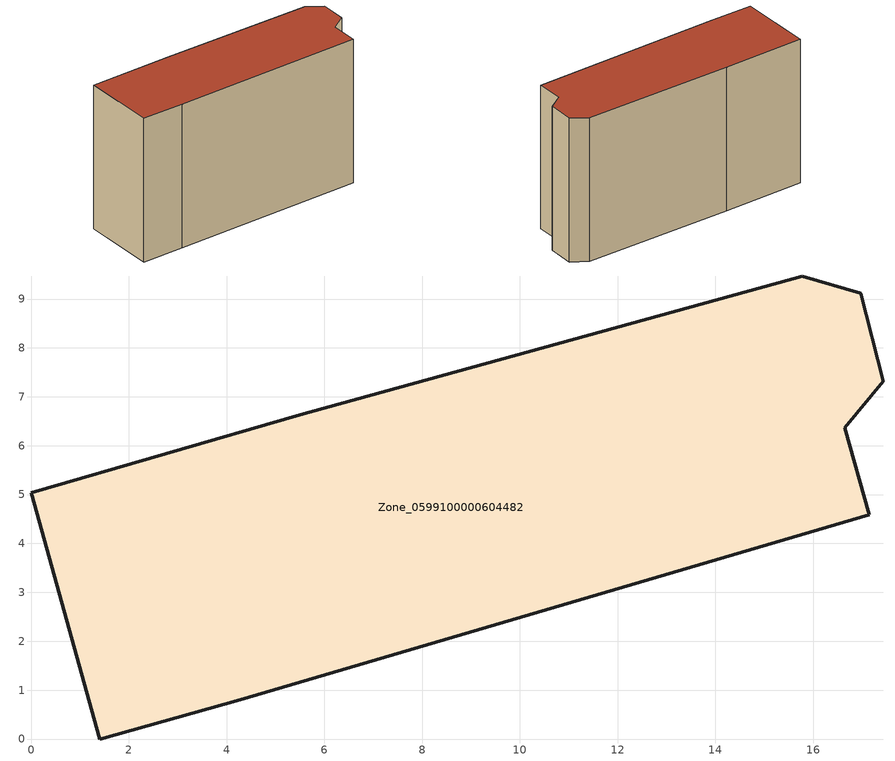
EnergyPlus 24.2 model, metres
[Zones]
Zone_0599100000604482
 floor ground (C_G): 15.78,9.47 16.98,9.11 17.44,7.32 16.65,6.37 17.15,4.58 4.28,0.8 1.41,0 0,5.04 5.51,6.63 z0
 wall outside (C_F): 1.41,0 4.28,0.8 17.15,4.58 16.65,6.37 17.44,7.32 16.98,9.11 15.78,9.47 5.51,6.63 0,5.04 1.41,0 z0:10.29
 roof outside (C_R): 5.51,6.63 0,5.04 1.41,0 4.28,0.8 17.15,4.58 16.65,6.37 17.44,7.32 16.98,9.11 15.78,9.47 z10.29
[BUILDING]
Pand.0599100000604482: North Axis=0; Terrain=City; Loads Convergence Tolerance Value=0.04; Temperature Convergence Tolerance Value=0.4; Solar Distribution=FullExterior; Maximum Number of Warmup Days=25; Minimum Number of Warmup Days=1
[Site:Location]
Rotterdam.The.Hague.AP_ZH_NLD Design_Conditions: Latitude=51.96; Longitude=4.45; Time Zone=1; Elevation=-4.5
[SITE:GROUNDTEMPERATURE:BUILDINGSURFACE]
18, 18, 18, 18, 18, 18, 18, 18, 18, 18, 18, 18
[MATERIAL] Thermal Absorptance=0.9; Solar Absorptance=0.7; Visible Absorptance=0.7
Name | Roughness | Thickness | Conductivity | Density | Specific Heat
G.TI.1946 | MediumSmooth | 0.15 | 1 | 540 | 1210
F.TI.1946 | Rough | 0.3 | 0.857143 | 1920 | 840
R.TI.1946 | MediumRough | 0.2 | 0.1 | 1500 | 1000
[CONSTRUCTION]
C_G: G.TI.1946
C_F: F.TI.1946
C_R: R.TI.1946
[ZONE]
Zone_0599100000604482: Type=1; Multiplier=1; Ceiling Height=Autocalculate; Volume=Autocalculate; Floor Area=autocalculate; Part of Total Floor Area=Yes
[ZONEINFILTRATION:DESIGNFLOWRATE]
Infil_Zone_0599100000604482: Zone or ZoneList or Space or SpaceList=Zone_0599100000604482; Schedule=AlwaysOn; Design Flow Rate Calculation Method=Flow/Area; Flow Rate per Floor Area=0.003; Constant Term Coefficient=1; Temperature Term Coefficient=0; Velocity Term Coefficient=0; Velocity Squared Term Coefficient=0
[HVACTEMPLATE:ZONE:IDEALLOADSAIRSYSTEM]
Zone_0599100000604482: Maximum Heating Supply Air Temperature=50; Minimum Cooling Supply Air Temperature=13; Maximum Heating Supply Air Humidity Ratio=0.0156; Minimum Cooling Supply Air Humidity Ratio=0.0077; Heating Limit=NoLimit; Cooling Limit=NoLimit; Dehumidification Control Type=ConstantSensibleHeatRatio; Cooling Sensible Heat Ratio=0.7; Dehumidification Setpoint=60; Humidification Control Type=None; Humidification Setpoint=30; Outdoor Air Method=None; Outdoor Air Flow Rate per Person=0.00944; Outdoor Air Flow Rate per Zone Floor Area=0; Outdoor Air Flow Rate per Zone=0; Demand Controlled Ventilation Type=None; Outdoor Air Economizer Type=NoEconomizer; Heat Recovery Type=None; Sensible Heat Recovery Effectiveness=0.7; Latent Heat Recovery Effectiveness=0.65
[ZONECONTROL:THERMOSTAT]
ThermostatControl_Zone_0599100000604482: Zone or ZoneList=Zone_0599100000604482; Control Type Schedule=DualSetpointControlType; Control 1=Thermostat_Zone_0599100000604482; Temperature Difference Between Cutout And Setpoint=0
[THERMOSTATSETPOINT:DUALSETPOINT]
Thermostat_Zone_0599100000604482: Heating Setpoint Temperature Schedule=HeatingSetpoint_Zone_0599100000604482; Cooling Setpoint Temperature Schedule=CoolingSetpoint_Zone_0599100000604482
[SCHEDULE:COMPACT]
HeatingSetpoint_Zone_0599100000604482: Through: 12/31, For: AllDays, Until: 24:00, 21
CoolingSetpoint_Zone_0599100000604482: Through: 12/31, For: AllDays, Until: 24:00, 24
DualSetpointControlType: Through: 12/31, For: AllDays, Until: 24:00, 4
AlwaysOn: Through: 12/31, For: AllDays, Until: 24:00, 1
